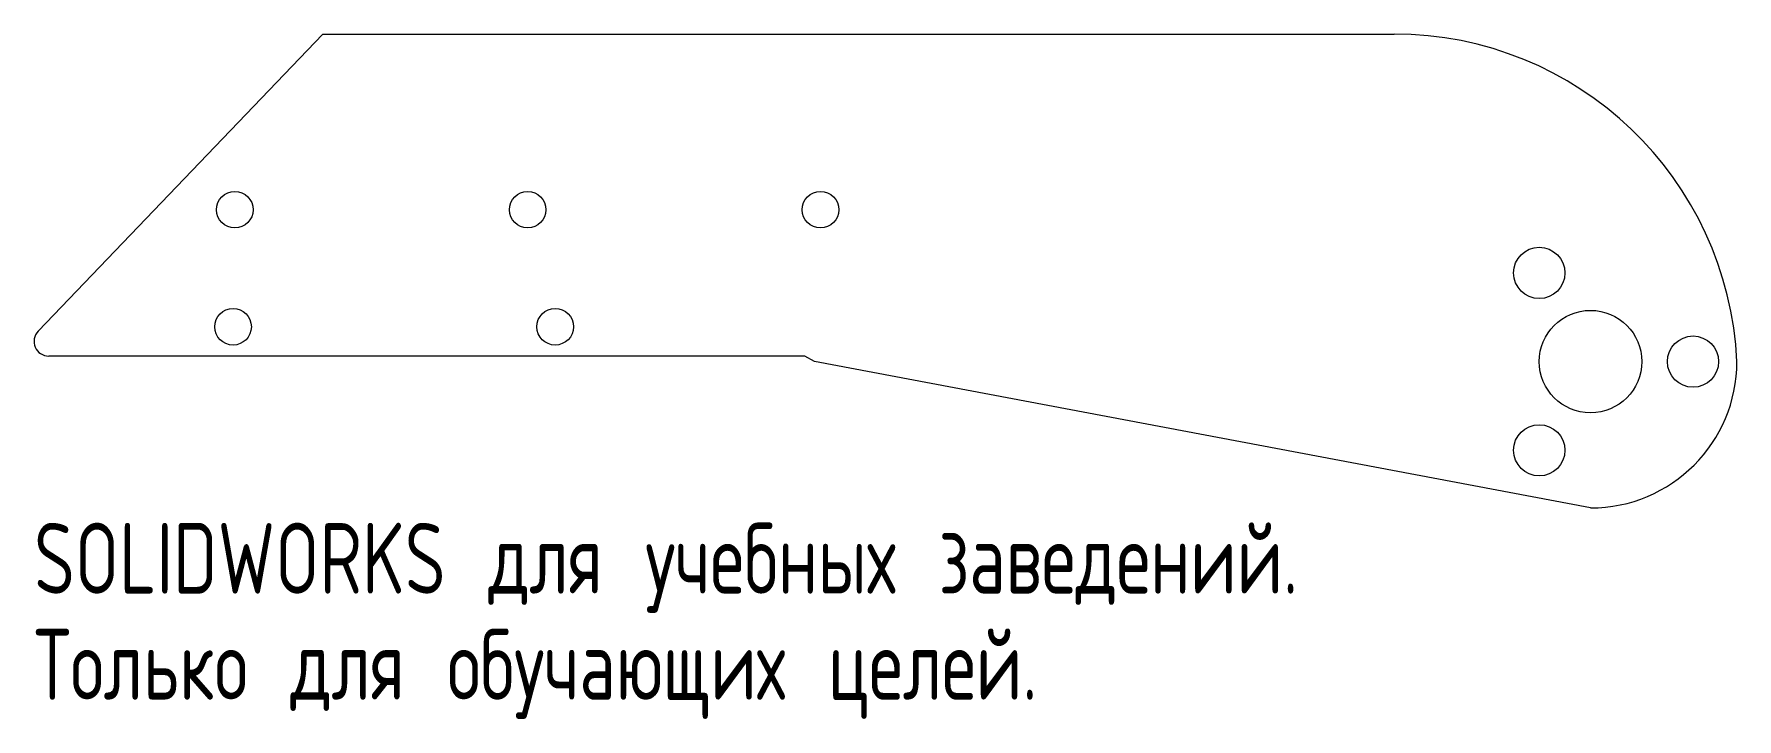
# Model space of a CAD drawing. Header units: millimetres. Extents: x -106 to 10, y -24 to 22.
import ezdxf

# ---------------------------------------------------------------- set-up
doc = ezdxf.new("R2010")
doc.units = ezdxf.units.MM
doc.styles.add('SLDTEXTSTYLE0', font='TXT', dxfattribs={"width": 0.7, "bigfont": 'bigfont'})

msp = doc.modelspace()

# ---------------------------------------------------------------- linework, layer by layer
at = {"color": 7, "linetype": 'Continuous', "lineweight": 15}
for p, q in [((-106.02, 2.07), (-86.59, 22.38)), ((-86.59, 22.38), (-13.42, 22.38)), ((-53.66, 0.38), (-105.3, 0.38)), ((-53, 0), (-53.66, 0.38)), ((0, -10), (-53, 0))]:
    msp.add_line(p, q, dxfattribs=at)
for centre, radius in [((-92.59, 10.38), 1.25), ((-72.59, 10.38), 1.25), ((-52.59, 10.38), 1.25), ((-3.5, 6.06), 1.75), ((-92.71, 2.38), 1.25), ((-70.71, 2.38), 1.25), ((0, 0), 3.5), ((7, 0), 1.75), ((-3.5, -6.06), 1.75)]:
    msp.add_circle(centre, radius, dxfattribs=at)
for centre, radius, start, end in [((-13.42, -1.06), 23.44, 2.5848, 90), ((-105.3, 1.38), 1, 136.2786, 270), ((0, 0), 10, 270, 0)]:
    msp.add_arc(centre, radius, start, end, dxfattribs=at)

# ---------------------------------------------------------------- texts
at = {"color": 7, "linetype": 'Continuous', "char_height": 4.83362, "attachment_point": 1, "style": 'SLDTEXTSTYLE0'}
for s, insert in [('SOLIDWORKS \\M+18474\\M+1847C\\M+18491 \\M+18485\\M+18489\\M+18475\\M+18471\\M+1847E\\M+1848D\\M+18487 \\M+18478\\M+18470\\M+18472\\M+18475\\M+18474\\M+18475\\M+1847E\\M+18479\\M+1847A.', (-106.3, -11.02)), ('\\M+18453\\M+18480\\M+1847C\\M+1848E\\M+1847B\\M+18480 \\M+18474\\M+1847C\\M+18491 \\M+18480\\M+18471\\M+18485\\M+18489\\M+18470\\M+18490\\M+1848B\\M+18479\\M+18487 \\M+18488\\M+18475\\M+1847C\\M+18475\\M+1847A.', (-106.3, -18.27))]:
    msp.add_mtext(s, dxfattribs=dict(at, insert=insert))

doc.saveas('drawing.dxf')
